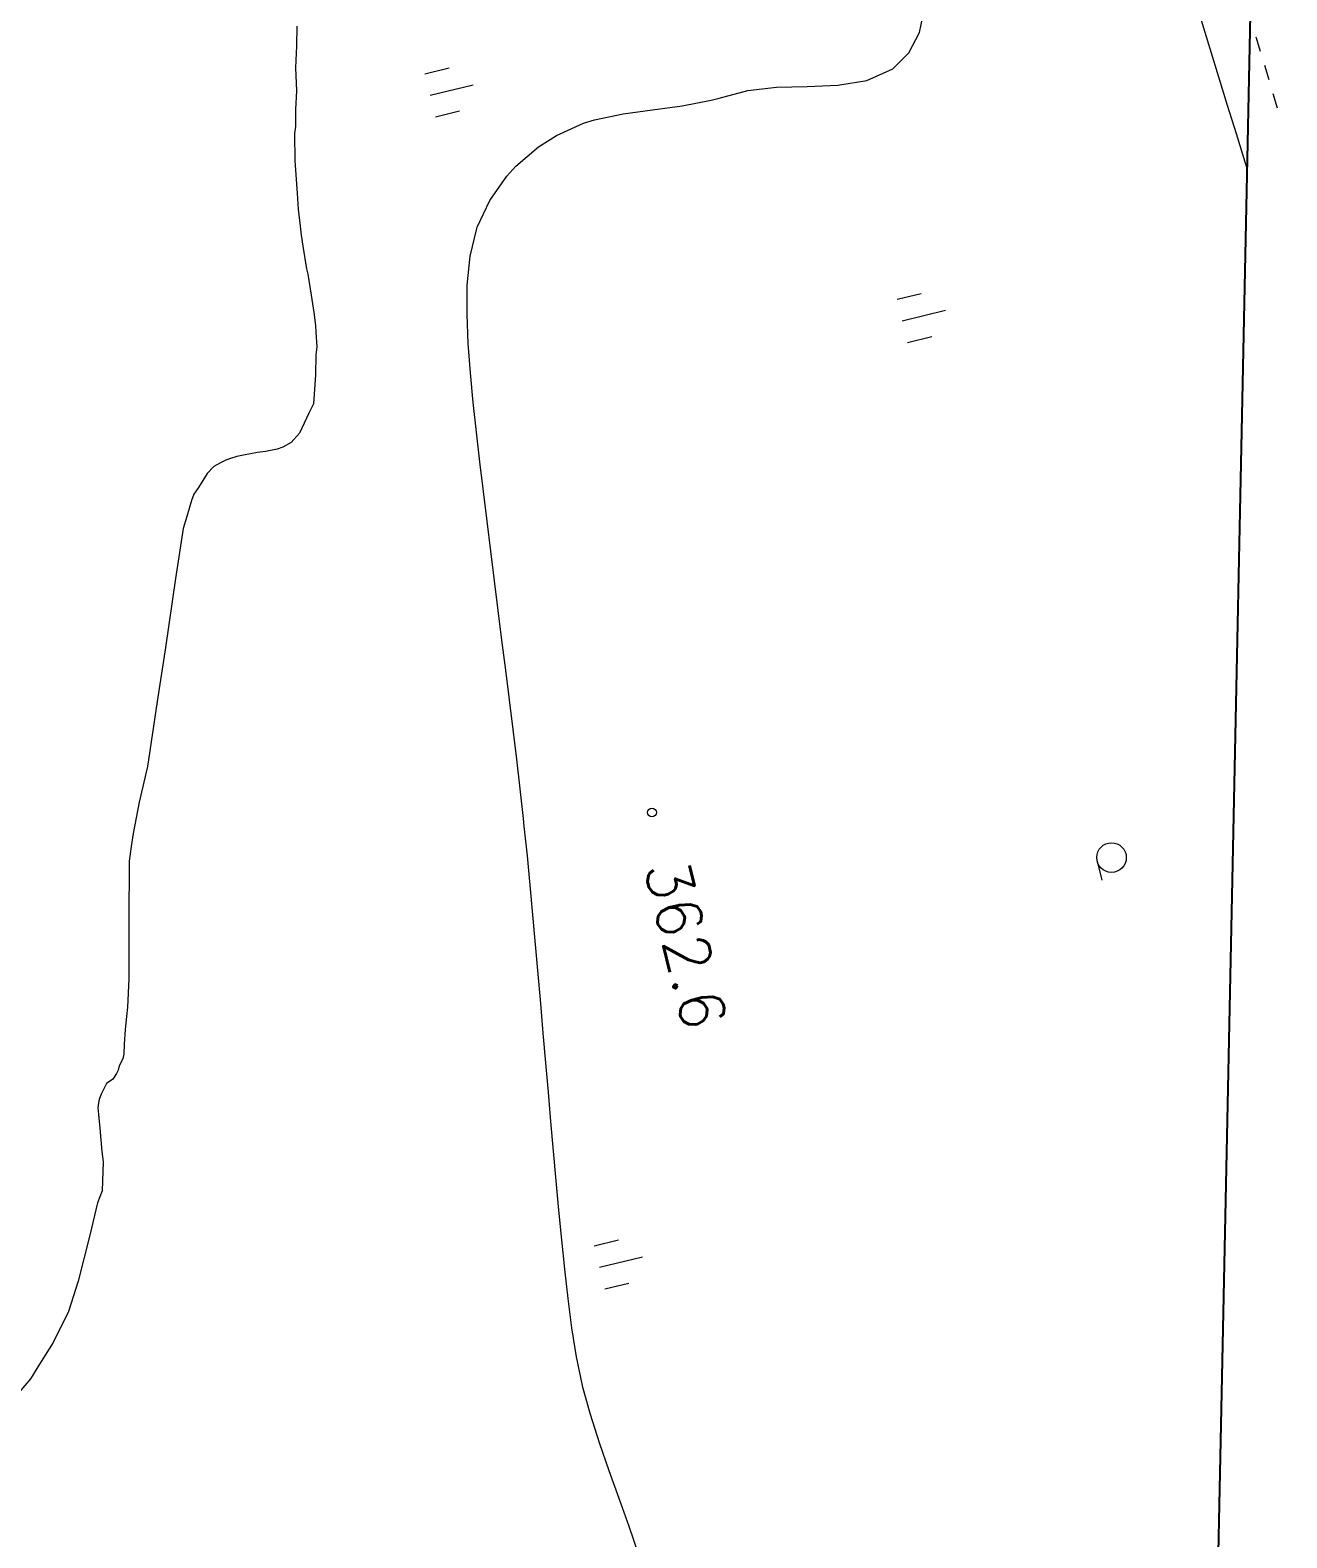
# Model space of a CAD drawing. Header units: millimetres. Extents: x 432273 to 1139245, y 170116 to 705940.
# Drawn here: x 903050 to 1009156, y 393077 to 520394 of the extents above; entities that cross this region are included whole.
import ezdxf

# ---------------------------------------------------------------- set-up
doc = ezdxf.new("R2010")
doc.units = ezdxf.units.MM
doc.header["$LTSCALE"] = 100
doc.linetypes.add('56301', pattern=[0.5, 0.25, -0.25])
doc.layers.get('Defpoints').update_dxf_attribs({"color": 153})
doc.layers.add('D-BGD', color=7, linetype='Continuous', lineweight=13)
doc.styles.add('BIGFONT', font='txt', dxfattribs={"height": 0.2, "bigfont": 'BIGFONT'})

# ---------------------------------------------------------------- blocks, each defined once
blk = doc.blocks.new('21311212131313131')
at = {"layer": 'D-BGD', "linetype": 'Continuous'}
for p, q in [((2514047.6056, -985329.1377, 360603.9805), (2512860.2592, -985715.4349, 360559.9805)), ((2511671.5556, -986102.1291, 360515.9805), (2510483.729, -986489.3035, 360471.9805)), ((2509296.3827, -986875.6007, 360427.9805), (2508107.679, -987262.2949, 360383.9805)), ((2577941.6255, -999239.1979), (2579552.4992, -998812.2863)), ((2532673.7807, -1016637.0307), (2531710.9949, -1013012.4816)), ((2534486.7339, -1016155.4393), (2533947.8505, -1014126.4361)), ((2530862.1849, -1017118.2251), (2530322.9044, -1015087.8645)), ((2613113.5919, -1040534.0053), (2612152.1634, -1036909.0592)), ((2614926.9421, -1040053.7712), (2614388.5388, -1038023.8908)), ((2611301.5991, -1041013.8423), (2610764.073, -1038984.4421)), ((2514460.9307, -1056891.0271), (2513499.5023, -1053266.0811)), ((2512648.9379, -1057370.8642), (2512111.4118, -1055341.464)), ((2516274.2809, -1056410.7931), (2515735.8776, -1054380.9127))]:
    blk.add_line(p, q, dxfattribs=at)
at = {"layer": 'D-BGD', "linetype": 'Continuous', "elevation": 361999.9804}
for points in [[(2525525.8101, -1052689.1495), (2523240.8329, -1051677.6759), (2521149.597, -1050270.6465), (2520282.4201, -1049522.3123), (2518624.4474, -1047657.044), (2517628.3169, -1046165.4933), (2516553.5574, -1043901.2735), (2516247.6981, -1042981.4093), (2515684.7639, -1040552.7668), (2515293.484, -1038081.2897), (2514911.8079, -1035592.2693), (2514389.5943, -1033151.7176), (2514199.8803, -1032477.8419), (2513510.8144, -1030071.3532), (2513179.2715, -1027678.1799), (2513043.5838, -1025073.0142), (2512888.6884, -1022502.9351), (2512451.8858, -1020052.1387), (2511418.4879, -1017878.9641), (2510040.6335, -1016543.2557), (2508286.9477, -1015685.8261), (2506948.9244, -1015443.5587)], [(2506777.3178, -991933.2271), (2509151.2165, -991157.918), (2511521.1455, -990369.0353), (2513891.0745, -989580.1527), (2516261.0035, -988791.27), (2518635.7344, -987993.6157), (2519261.7849, -987785.2211)], [(2637308.0286, -1036713.708), (2634953.1463, -1037579.2301), (2632611.0053, -1038463.1276), (2630272.834, -1039360.5988), (2627926.7233, -1040230.9228), (2625564.7338, -1041046.9525), (2623175.7884, -1041745.6223), (2623135.0677, -1041757.5314), (2620711.2272, -1042311.694), (2618264.4005, -1042762.07), (2615802.5272, -1043135.8067), (2613328.7447, -1043468.8227), (2610847.0228, -1043774.6916), (2608361.3312, -1044066.9869), (2605880.4415, -1044350.5106), (2603395.5821, -1044620.4608), (2600901.9511, -1044885.609), (2598417.0917, -1045155.5592), (2595932.2323, -1045425.5093), (2593438.6013, -1045690.6576), (2590953.7418, -1045960.6077), (2588460.1108, -1046225.756), (2585970.4495, -1046504.4777), (2583476.8185, -1046769.626), (2580982.3552, -1047057.1194), (2578487.892, -1047344.6128), (2575992.5965, -1047654.4514), (2575358.8006, -1047729.3021), (2572857.871, -1048070.2575), (2570356.9414, -1048411.2129), (2567855.1797, -1048774.5135), (2565353.4179, -1049137.8141), (2562851.6561, -1049501.1148), (2560345.0924, -1049873.187), (2557843.3306, -1050236.4876), (2555336.7669, -1050608.5599), (2552835.0052, -1050971.8605), (2550319.6698, -1051339.1308), (2547822.71, -1051693.6598), (2545325.7501, -1052048.1888), (2542824.8206, -1052389.1442), (2540324.7232, -1052707.7545), (2537830.26, -1052995.2479), (2535337.4611, -1053238.0509), (2532870.3363, -1053392.3054), (2530416.9764, -1053417.2907), (2527984.6798, -1053237.1996), (2525614.3586, -1052714.8235), (2525525.8101, -1052689.1495)]]:
    blk.add_lwpolyline(points, dxfattribs=at)
at = {"layer": 'D-BGD', "linetype": 'Continuous'}
for points in [[(2508852.3023, -1068277.4811, 360209.9805), (2510508.3427, -1068272.0287, 360219.9805), (2512387.0028, -1068297.2435, 360229.9805), (2514328.9201, -1068186.082, 360239.9805), (2515893.9154, -1068221.9911, 360209.9805), (2517326.504, -1068208.2167, 360209.9805), (2517928.1596, -1068275.3766, 360209.9805), (2520222.798, -1068186.3019, 360239.9805), (2522962.2261, -1067930.308, 360279.9805), (2524308.7627, -1067823.824, 360299.9805), (2525752.8109, -1067622.5164, 360289.9805), (2526503.1347, -1067543.0551, 360289.9805), (2527426.7772, -1067376.0689, 360299.9805), (2529337.9603, -1067008.6742, 360319.9805), (2529780.2534, -1066908.7904, 360319.9805), (2531559.6707, -1066594.6664, 360319.9805), (2533014.987, -1066331.1252, 360299.9805), (2534099.8478, -1066161.1928, 360299.9805), (2534673.7154, -1066133.3378, 360299.9805), (2535899.7545, -1066017.8908, 360299.9805), (2536564.476, -1066073.9738, 360299.9805), (2538255.603, -1066087.7291, 360239.9805), (2540726.3149, -1066197.6471, 360209.9805), (2541517.4263, -1066585.1295, 360189.9805), (2543213.0396, -1067319.5649, 360199.9805), (2544024.4492, -1068003.1688, 360179.9805), (2544431.981, -1068716.4834, 360179.9805), (2544594.0984, -1069170.0448, 360179.9805), (2544820.8217, -1070171.9911, 360179.9805), (2544925.957, -1070833.7664, 360179.9805), (2545163.5659, -1072024.0781, 360209.9805), (2545303.979, -1072579.7616, 360229.9805), (2545485.945, -1073101.1907, 360239.9805), (2545627.3816, -1073509.2295, 360249.9805), (2545853.397, -1073929.3688, 360279.9805), (2546181.3433, -1074496.5118, 360299.9805), (2546787.8678, -1075033.7528, 360319.9805), (2547987.085, -1075758.6514, 360209.9805), (2548545.973, -1076133.0098, 360239.9805), (2549080.4017, -1076322.9725, 360259.9805), (2550458.1222, -1076700.9754, 360279.9805), (2551481.6484, -1076976.2823, 360279.9805), (2555717.0562, -1077527.843, 360329.9805), (2561557.1564, -1078251.0483, 360309.9805), (2566116.4737, -1078877.3257, 360259.9805), (2571612.6244, -1079583.2461, 360179.9805), (2574646.0027, -1080206.3956, 360039.9805), (2577310.1401, -1080650.2096, 360009.9805), (2578396.0914, -1080811.4853, 360009.9805), (2579657.6666, -1080943.4998, 360009.9805), (2584735.2085, -1080873.0397, 359999.9805), (2589594.1006, -1080785.486, 359979.9805), (2591986.7, -1080829.8415, 359999.9805), (2592762.3152, -1080912.4307, 359999.9805), (2593882.7121, -1080989.9597, 360009.9805), (2595098.1238, -1081039.7007, 360019.9805), (2595934.4995, -1081052.949, 360019.9805), (2596338.186, -1081148.5378, 360019.9805), (2596936.3215, -1081430.378, 360019.9805), (2597313.6931, -1081511.561, 360029.9805), (2597600.0195, -1081634.1056, 360029.9805), (2598084.7646, -1081956.4751, 360029.9805), (2598468.6695, -1082463.0489, 360049.9805)], [(2598468.6695, -1082463.0489, 360049.9805), (2599360.2386, -1082916.9259, 360079.9805), (2599744.7174, -1083047.6013, 360089.9805), (2599940.19, -1083086.2079, 360089.9805), (2600533.074, -1083148.5659, 360099.9805), (2601094.2003, -1083102.3355, 360119.9805), (2602240.4625, -1082966.0165, 360129.9805), (2604217.6576, -1082748.7631, 360129.9805), (2605082.204, -1082606.4273, 360129.9805), (2607537.8692, -1082639.7059, 360049.9805), (2608566.0061, -1083031.5406, 359999.9805), (2611296.1556, -1083625.496, 359999.9805), (2615192.6741, -1084504.5533, 359989.9805), (2617768.5213, -1085276.2466, 360029.9805), (2620412.3032, -1086506.9441, 360089.9805), (2622272.5304, -1087627.9053, 360129.9805), (2623538.7832, -1088355.3005, 360149.9805), (2624676.2163, -1089297.1845, 360209.9805)]]:
    blk.add_polyline3d(points, dxfattribs=at)
for centre, radius in [((2577621.5887, -998031.4028), 1249.8749), ((2574625.1208, -1036907.7079, 362609.9804), 375)]:
    blk.add_circle(centre, radius, dxfattribs=at)
at = {"layer": 'Defpoints'}
blk.add_lwpolyline([(2358657.0594, -1541785.2211), (2831012.6992, -1541785.2211), (2831012.6992, -987785.2211), (2358657.0594, -987785.2211)], close=True, dxfattribs=at)
at = {"layer": 'D-BGD', "linetype": 'Continuous', "style": 'BIGFONT'}
blk.add_text('362.6', height=3749.9998, rotation=14.862356431, dxfattribs=at).set_placement((2579212.9358, -1037477.7636))

msp = doc.modelspace()

# ---------------------------------------------------------------- block references
at = {"layer": 'D-BGD', "linetype": '56301', "rotation": 268.807065034117}
msp.add_blockref('21311212131313131', (2045832.1, 3006806.9, 354000), dxfattribs=at)

doc.saveas('drawing.dxf')
